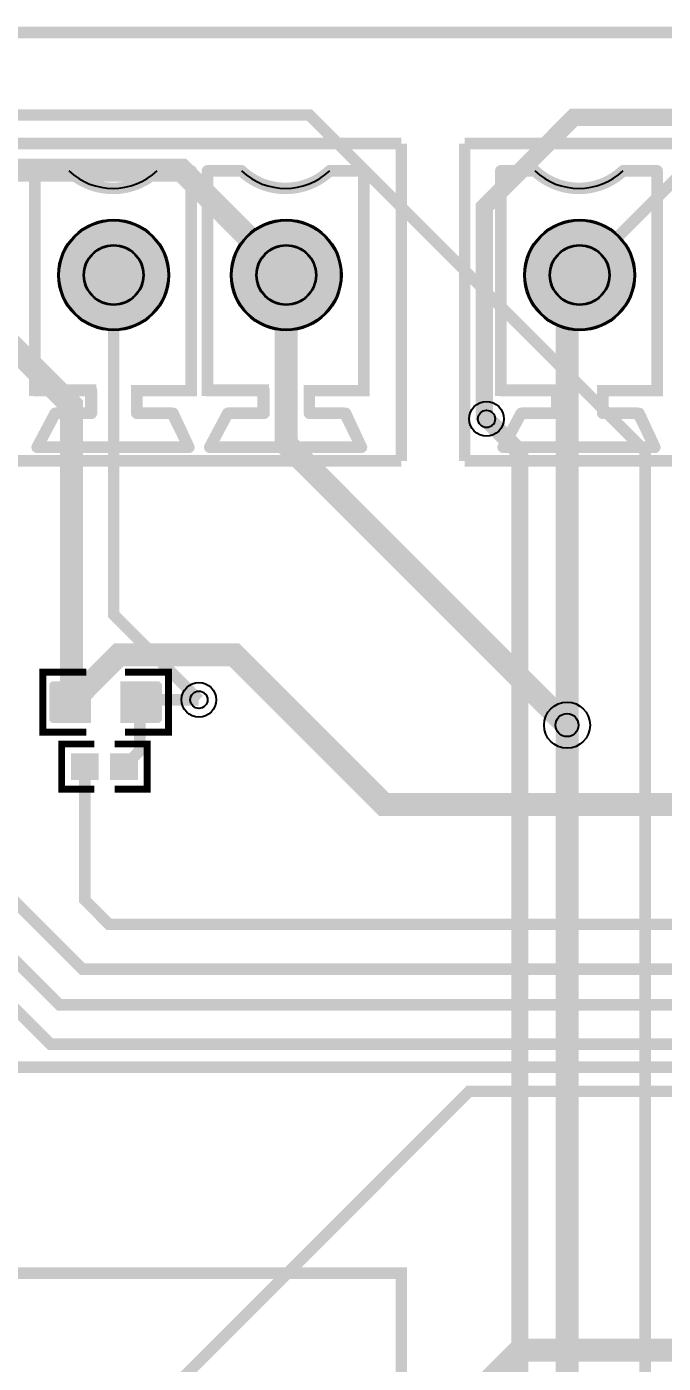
# Model space of a CAD drawing. Header units: millimetres. Extents: x 0 to 155, y 0 to 71.
# Drawn here: x 45.91 to 59.96, y 42 to 71.49 of the extents above; entities that cross this region are included whole.
import ezdxf

# ---------------------------------------------------------------- set-up
doc = ezdxf.new("R2010")
doc.units = ezdxf.units.MM
for name, color, linetype, true_color in [('BoardOutLine', 7, 'Continuous', 0xff00ff), ('BottomLayer', 7, 'Continuous', 0x0000ff), ('BottomSolderMaskLayer', 7, 'Continuous', 0xaa00ff), ('Document', 7, 'Continuous', 0xffffff), ('Hole', 7, 'Continuous', 0x222222), ('Multi-Layer', 7, 'Continuous', 0xc0c0c0), ('TopLayer', 7, 'Continuous', 0xff0000), ('TopPasteMaskLayer', 7, 'Continuous', 0x808080), ('TopSilkLayer', 7, 'Continuous', 0xffcc00), ('TopSolderMaskLayer', 7, 'Continuous', 0x800080)]:
    doc.layers.add(name, color=color, linetype=linetype, true_color=true_color)

msp = doc.modelspace()

# ---------------------------------------------------------------- hatches: boundary and pattern name
at = {"layer": 'BottomSolderMaskLayer'}
for points in [[(46.602, 66.014, 1), (49.053, 66.014, 1)], [(50.412, 66.014, 1), (52.863, 66.014, 1)], [(56.889, 66.014, 1), (59.34, 66.014, 1)]]:
    msp.add_hatch(color=256, dxfattribs=at).paths.add_polyline_path(points)
at = {"layer": 'Document'}
for points in [[(46.025, 62.273), (46.425, 63.023), (46.434, 63.038), (46.445, 63.051), (46.458, 63.063), (46.472, 63.072), (46.487, 63.08), (46.503, 63.086), (46.52, 63.089), (46.537, 63.091), (47.21, 63.091), (47.21, 63.336), (46.087, 63.336), (46.071, 63.338), (46.054, 63.341), (46.039, 63.346), (46.024, 63.353), (46.01, 63.363), (45.998, 63.374), (45.987, 63.386), (45.977, 63.4), (45.97, 63.415), (45.965, 63.431), (45.961, 63.447), (45.96, 63.463), (45.96, 68.313), (45.961, 68.33), (45.965, 68.346), (45.97, 68.362), (45.977, 68.377), (45.987, 68.391), (45.998, 68.403), (46.01, 68.414), (46.024, 68.423), (46.039, 68.431), (46.054, 68.436), (46.071, 68.439), (46.087, 68.44), (46.837, 68.44), (46.854, 68.439), (46.87, 68.436), (46.886, 68.431), (46.901, 68.423), (46.915, 68.414), (46.927, 68.403), (46.938, 68.391), (46.947, 68.377), (46.955, 68.362), (46.96, 68.346), (46.963, 68.33), (46.964, 68.313), (46.963, 68.297), (46.96, 68.281), (46.955, 68.265), (46.947, 68.25), (46.938, 68.236), (46.927, 68.224), (46.915, 68.213), (46.901, 68.203), (46.886, 68.196), (46.87, 68.191), (46.854, 68.187), (46.837, 68.186), (46.214, 68.186), (46.214, 63.59), (47.337, 63.59), (47.354, 63.589), (47.37, 63.586), (47.386, 63.581), (47.401, 63.573), (47.415, 63.564), (47.427, 63.553), (47.438, 63.541), (47.447, 63.527), (47.455, 63.512), (47.46, 63.496), (47.463, 63.48), (47.464, 63.463), (47.464, 62.964), (47.463, 62.947), (47.46, 62.931), (47.455, 62.915), (47.447, 62.9), (47.438, 62.886), (47.427, 62.874), (47.415, 62.863), (47.401, 62.854), (47.386, 62.846), (47.37, 62.841), (47.354, 62.838), (47.337, 62.837), (46.614, 62.837), (46.249, 62.154), (46.24, 62.14), (46.23, 62.127), (46.218, 62.116), (46.204, 62.107), (46.19, 62.099), (46.174, 62.093), (46.158, 62.09), (46.142, 62.088), (46.125, 62.089), (46.109, 62.092), (46.093, 62.096), (46.078, 62.103), (46.064, 62.112), (46.052, 62.122), (46.04, 62.134), (46.031, 62.148), (46.023, 62.162), (46.017, 62.177), (46.013, 62.193), (46.011, 62.21), (46.012, 62.226), (46.014, 62.242), (46.019, 62.258), (46.025, 62.273)], [(46.137, 62.34), (49.288, 62.34), (49.056, 62.837), (48.337, 62.837), (48.321, 62.838), (48.305, 62.841), (48.289, 62.846), (48.274, 62.854), (48.26, 62.863), (48.248, 62.874), (48.237, 62.886), (48.227, 62.9), (48.22, 62.915), (48.215, 62.931), (48.212, 62.947), (48.21, 62.964), (48.21, 63.463), (48.212, 63.48), (48.215, 63.496), (48.22, 63.512), (48.227, 63.527), (48.237, 63.541), (48.248, 63.553), (48.26, 63.564), (48.274, 63.573), (48.289, 63.581), (48.305, 63.586), (48.321, 63.589), (48.337, 63.59), (49.41, 63.59), (49.41, 68.186), (48.787, 68.186), (48.771, 68.187), (48.754, 68.191), (48.739, 68.196), (48.724, 68.203), (48.71, 68.213), (48.698, 68.224), (48.687, 68.236), (48.677, 68.25), (48.67, 68.265), (48.665, 68.281), (48.661, 68.297), (48.66, 68.313), (48.661, 68.33), (48.665, 68.346), (48.67, 68.362), (48.677, 68.377), (48.687, 68.391), (48.698, 68.403), (48.71, 68.414), (48.724, 68.423), (48.739, 68.431), (48.754, 68.436), (48.771, 68.439), (48.787, 68.44), (49.537, 68.44), (49.554, 68.439), (49.57, 68.436), (49.586, 68.431), (49.601, 68.423), (49.615, 68.414), (49.627, 68.403), (49.638, 68.391), (49.647, 68.377), (49.655, 68.362), (49.66, 68.346), (49.663, 68.33), (49.664, 68.313), (49.664, 63.463), (49.663, 63.447), (49.66, 63.431), (49.655, 63.415), (49.647, 63.4), (49.638, 63.386), (49.627, 63.374), (49.615, 63.363), (49.601, 63.353), (49.586, 63.346), (49.57, 63.341), (49.554, 63.338), (49.537, 63.336), (48.464, 63.336), (48.464, 63.091), (49.137, 63.091), (49.155, 63.089), (49.173, 63.085), (49.19, 63.079), (49.205, 63.071), (49.22, 63.06), (49.233, 63.047), (49.244, 63.033), (49.252, 63.017), (49.602, 62.267), (49.609, 62.251), (49.613, 62.235), (49.614, 62.218), (49.614, 62.201), (49.611, 62.184), (49.606, 62.168), (49.599, 62.153), (49.59, 62.138), (49.579, 62.125), (49.566, 62.114), (49.552, 62.104), (49.537, 62.097), (49.521, 62.091), (49.504, 62.088), (49.487, 62.086), (46.137, 62.086), (46.121, 62.088), (46.104, 62.091), (46.089, 62.096), (46.074, 62.104), (46.06, 62.113), (46.048, 62.124), (46.037, 62.136), (46.027, 62.15), (46.02, 62.165), (46.015, 62.181), (46.011, 62.197), (46.01, 62.213), (46.011, 62.23), (46.015, 62.246), (46.02, 62.262), (46.027, 62.277), (46.037, 62.291), (46.048, 62.303), (46.06, 62.314), (46.074, 62.323), (46.089, 62.331), (46.104, 62.336), (46.121, 62.339), (46.137, 62.34)], [(46.925, 68.406), (46.963, 68.371), (47.002, 68.338), (47.043, 68.306), (47.085, 68.276), (47.128, 68.248), (47.172, 68.222), (47.218, 68.197), (47.264, 68.174), (47.311, 68.153), (47.359, 68.134), (47.407, 68.117), (47.457, 68.102), (47.506, 68.089), (47.557, 68.078), (47.607, 68.068), (47.658, 68.061), (47.71, 68.056), (47.761, 68.053), (47.813, 68.052), (47.864, 68.053), (47.916, 68.056), (47.967, 68.062), (48.018, 68.069), (48.069, 68.078), (48.119, 68.089), (48.169, 68.102), (48.218, 68.118), (48.266, 68.135), (48.314, 68.154), (48.361, 68.175), (48.408, 68.198), (48.453, 68.223), (48.497, 68.249), (48.54, 68.277), (48.582, 68.307), (48.623, 68.339), (48.662, 68.372), (48.7, 68.407), (48.712, 68.417), (48.726, 68.426), (48.74, 68.433), (48.755, 68.439), (48.771, 68.442), (48.787, 68.443), (48.803, 68.442), (48.819, 68.44), (48.835, 68.435), (48.849, 68.428), (48.863, 68.42), (48.876, 68.409), (48.887, 68.398), (48.896, 68.385), (48.904, 68.37), (48.91, 68.356), (48.914, 68.34), (48.916, 68.324), (48.916, 68.308), (48.914, 68.292), (48.91, 68.276), (48.904, 68.261), (48.896, 68.247), (48.886, 68.234), (48.875, 68.223), (48.833, 68.184), (48.789, 68.147), (48.744, 68.112), (48.698, 68.078), (48.651, 68.046), (48.602, 68.016), (48.553, 67.987), (48.502, 67.961), (48.45, 67.936), (48.398, 67.914), (48.345, 67.893), (48.291, 67.874), (48.236, 67.858), (48.181, 67.843), (48.125, 67.83), (48.069, 67.82), (48.012, 67.811), (47.956, 67.805), (47.899, 67.801), (47.841, 67.798), (47.784, 67.798), (47.727, 67.8), (47.67, 67.805), (47.613, 67.811), (47.557, 67.819), (47.501, 67.83), (47.445, 67.842), (47.39, 67.857), (47.335, 67.874), (47.281, 67.892), (47.228, 67.913), (47.175, 67.935), (47.124, 67.96), (47.073, 67.986), (47.023, 68.015), (46.975, 68.045), (46.927, 68.077), (46.881, 68.11), (46.836, 68.146), (46.792, 68.182), (46.75, 68.221), (46.739, 68.233), (46.729, 68.247), (46.721, 68.261), (46.716, 68.277), (46.712, 68.293), (46.71, 68.31), (46.711, 68.326), (46.714, 68.343), (46.719, 68.359), (46.726, 68.374), (46.735, 68.388), (46.745, 68.401), (46.757, 68.412), (46.771, 68.421), (46.786, 68.429), (46.801, 68.435), (46.817, 68.439), (46.834, 68.44), (46.851, 68.44), (46.867, 68.437), (46.883, 68.432), (46.898, 68.425), (46.912, 68.416), (46.925, 68.406)], [(49.835, 62.273), (50.235, 63.023), (50.244, 63.038), (50.255, 63.051), (50.268, 63.063), (50.282, 63.072), (50.297, 63.08), (50.313, 63.086), (50.33, 63.089), (50.347, 63.091), (51.02, 63.091), (51.02, 63.336), (49.897, 63.336), (49.881, 63.338), (49.864, 63.341), (49.849, 63.346), (49.834, 63.353), (49.82, 63.363), (49.807, 63.374), (49.797, 63.386), (49.787, 63.4), (49.78, 63.415), (49.775, 63.431), (49.771, 63.447), (49.77, 63.463), (49.77, 68.313), (49.771, 68.33), (49.775, 68.346), (49.78, 68.362), (49.787, 68.377), (49.797, 68.391), (49.807, 68.403), (49.82, 68.414), (49.834, 68.423), (49.849, 68.431), (49.864, 68.436), (49.881, 68.439), (49.897, 68.44), (50.647, 68.44), (50.664, 68.439), (50.68, 68.436), (50.696, 68.431), (50.711, 68.423), (50.725, 68.414), (50.737, 68.403), (50.748, 68.391), (50.757, 68.377), (50.765, 68.362), (50.77, 68.346), (50.773, 68.33), (50.774, 68.313), (50.773, 68.297), (50.77, 68.281), (50.765, 68.265), (50.757, 68.25), (50.748, 68.236), (50.737, 68.224), (50.725, 68.213), (50.711, 68.203), (50.696, 68.196), (50.68, 68.191), (50.664, 68.188), (50.647, 68.186), (50.024, 68.186), (50.024, 63.59), (51.147, 63.59), (51.164, 63.589), (51.18, 63.586), (51.196, 63.581), (51.211, 63.573), (51.225, 63.564), (51.237, 63.553), (51.248, 63.541), (51.257, 63.527), (51.265, 63.512), (51.27, 63.496), (51.273, 63.48), (51.274, 63.463), (51.274, 62.964), (51.273, 62.947), (51.27, 62.931), (51.265, 62.915), (51.257, 62.9), (51.248, 62.886), (51.237, 62.874), (51.225, 62.863), (51.211, 62.854), (51.196, 62.846), (51.18, 62.841), (51.164, 62.838), (51.147, 62.837), (50.424, 62.837), (50.059, 62.154), (50.051, 62.14), (50.04, 62.127), (50.028, 62.115), (50.014, 62.106), (50, 62.098), (49.984, 62.092), (49.968, 62.088), (49.952, 62.087), (49.935, 62.087), (49.919, 62.09), (49.903, 62.095), (49.887, 62.101), (49.873, 62.11), (49.861, 62.121), (49.849, 62.133), (49.839, 62.146), (49.832, 62.161), (49.826, 62.177), (49.822, 62.193), (49.82, 62.209), (49.821, 62.226), (49.824, 62.242), (49.828, 62.258), (49.835, 62.273)], [(49.947, 62.34), (53.098, 62.34), (52.866, 62.837), (52.147, 62.837), (52.131, 62.838), (52.114, 62.841), (52.099, 62.846), (52.084, 62.854), (52.07, 62.863), (52.057, 62.874), (52.047, 62.886), (52.037, 62.9), (52.03, 62.915), (52.025, 62.931), (52.021, 62.947), (52.02, 62.964), (52.02, 63.463), (52.021, 63.48), (52.025, 63.496), (52.03, 63.512), (52.037, 63.527), (52.047, 63.541), (52.057, 63.553), (52.07, 63.564), (52.084, 63.573), (52.099, 63.581), (52.114, 63.586), (52.131, 63.589), (52.147, 63.59), (53.22, 63.59), (53.22, 68.186), (52.597, 68.186), (52.581, 68.188), (52.564, 68.191), (52.549, 68.196), (52.534, 68.203), (52.52, 68.213), (52.507, 68.224), (52.497, 68.236), (52.487, 68.25), (52.48, 68.265), (52.475, 68.281), (52.471, 68.297), (52.47, 68.313), (52.471, 68.33), (52.475, 68.346), (52.48, 68.362), (52.487, 68.377), (52.497, 68.391), (52.507, 68.403), (52.52, 68.414), (52.534, 68.423), (52.549, 68.431), (52.564, 68.436), (52.581, 68.439), (52.597, 68.44), (53.347, 68.44), (53.364, 68.439), (53.38, 68.436), (53.396, 68.431), (53.411, 68.423), (53.425, 68.414), (53.437, 68.403), (53.448, 68.391), (53.457, 68.377), (53.465, 68.362), (53.47, 68.346), (53.473, 68.33), (53.474, 68.313), (53.474, 63.463), (53.473, 63.447), (53.47, 63.431), (53.465, 63.415), (53.457, 63.4), (53.448, 63.386), (53.437, 63.374), (53.425, 63.363), (53.411, 63.353), (53.396, 63.346), (53.38, 63.341), (53.364, 63.338), (53.347, 63.336), (52.274, 63.336), (52.274, 63.091), (52.947, 63.091), (52.965, 63.089), (52.983, 63.085), (53, 63.079), (53.015, 63.071), (53.03, 63.06), (53.043, 63.047), (53.054, 63.033), (53.062, 63.017), (53.412, 62.267), (53.419, 62.251), (53.423, 62.235), (53.424, 62.218), (53.424, 62.201), (53.421, 62.184), (53.416, 62.168), (53.409, 62.153), (53.4, 62.138), (53.389, 62.125), (53.376, 62.114), (53.362, 62.104), (53.347, 62.097), (53.331, 62.091), (53.314, 62.088), (53.297, 62.086), (49.947, 62.086), (49.931, 62.088), (49.914, 62.091), (49.899, 62.096), (49.884, 62.104), (49.87, 62.113), (49.857, 62.124), (49.847, 62.136), (49.837, 62.15), (49.83, 62.165), (49.825, 62.181), (49.821, 62.197), (49.82, 62.213), (49.821, 62.23), (49.825, 62.246), (49.83, 62.262), (49.837, 62.277), (49.847, 62.291), (49.857, 62.303), (49.87, 62.314), (49.884, 62.323), (49.899, 62.331), (49.914, 62.336), (49.931, 62.339), (49.947, 62.34)], [(50.735, 68.406), (50.773, 68.371), (50.812, 68.338), (50.853, 68.306), (50.895, 68.276), (50.938, 68.248), (50.982, 68.222), (51.028, 68.197), (51.074, 68.174), (51.121, 68.153), (51.169, 68.134), (51.217, 68.117), (51.267, 68.102), (51.316, 68.089), (51.367, 68.078), (51.417, 68.069), (51.468, 68.061), (51.52, 68.056), (51.571, 68.053), (51.623, 68.052), (51.674, 68.053), (51.726, 68.056), (51.777, 68.062), (51.828, 68.069), (51.879, 68.078), (51.929, 68.089), (51.979, 68.103), (52.028, 68.118), (52.076, 68.135), (52.124, 68.154), (52.171, 68.175), (52.217, 68.198), (52.263, 68.223), (52.307, 68.249), (52.35, 68.277), (52.392, 68.307), (52.433, 68.339), (52.472, 68.372), (52.51, 68.407), (52.523, 68.418), (52.537, 68.426), (52.552, 68.433), (52.568, 68.438), (52.584, 68.441), (52.601, 68.442), (52.617, 68.44), (52.634, 68.437), (52.649, 68.431), (52.664, 68.423), (52.677, 68.413), (52.69, 68.402), (52.7, 68.389), (52.709, 68.375), (52.716, 68.36), (52.721, 68.344), (52.724, 68.328), (52.724, 68.311), (52.723, 68.295), (52.719, 68.279), (52.714, 68.263), (52.706, 68.248), (52.696, 68.235), (52.685, 68.223), (52.643, 68.184), (52.599, 68.147), (52.554, 68.112), (52.508, 68.078), (52.461, 68.046), (52.412, 68.016), (52.363, 67.988), (52.312, 67.961), (52.26, 67.936), (52.208, 67.914), (52.155, 67.893), (52.101, 67.874), (52.046, 67.858), (51.991, 67.843), (51.935, 67.83), (51.879, 67.82), (51.822, 67.811), (51.765, 67.805), (51.708, 67.801), (51.651, 67.799), (51.594, 67.798), (51.537, 67.801), (51.48, 67.805), (51.423, 67.811), (51.367, 67.819), (51.311, 67.83), (51.255, 67.842), (51.2, 67.857), (51.145, 67.874), (51.091, 67.892), (51.038, 67.913), (50.985, 67.936), (50.933, 67.96), (50.883, 67.987), (50.833, 68.015), (50.785, 68.045), (50.737, 68.077), (50.691, 68.11), (50.646, 68.146), (50.602, 68.183), (50.56, 68.221), (50.549, 68.233), (50.539, 68.247), (50.531, 68.262), (50.526, 68.277), (50.522, 68.293), (50.52, 68.31), (50.521, 68.327), (50.524, 68.343), (50.529, 68.359), (50.536, 68.374), (50.545, 68.388), (50.555, 68.401), (50.567, 68.412), (50.581, 68.422), (50.596, 68.429), (50.611, 68.435), (50.627, 68.439), (50.644, 68.44), (50.661, 68.44), (50.677, 68.437), (50.693, 68.432), (50.708, 68.425), (50.722, 68.416), (50.735, 68.406)], [(56.312, 62.273), (56.712, 63.023), (56.721, 63.038), (56.732, 63.051), (56.745, 63.063), (56.759, 63.072), (56.774, 63.08), (56.79, 63.086), (56.807, 63.089), (56.824, 63.091), (57.497, 63.091), (57.497, 63.337), (56.374, 63.337), (56.358, 63.338), (56.341, 63.341), (56.326, 63.346), (56.311, 63.354), (56.297, 63.363), (56.284, 63.374), (56.274, 63.386), (56.264, 63.4), (56.257, 63.415), (56.252, 63.431), (56.248, 63.447), (56.247, 63.464), (56.247, 68.314), (56.248, 68.33), (56.252, 68.346), (56.257, 68.362), (56.264, 68.377), (56.274, 68.391), (56.284, 68.403), (56.297, 68.414), (56.311, 68.424), (56.326, 68.431), (56.341, 68.436), (56.358, 68.439), (56.374, 68.441), (57.124, 68.441), (57.141, 68.439), (57.157, 68.436), (57.173, 68.431), (57.188, 68.424), (57.202, 68.414), (57.214, 68.403), (57.225, 68.391), (57.234, 68.377), (57.242, 68.362), (57.247, 68.346), (57.25, 68.33), (57.251, 68.314), (57.25, 68.297), (57.247, 68.281), (57.242, 68.265), (57.234, 68.25), (57.225, 68.236), (57.214, 68.224), (57.202, 68.213), (57.188, 68.204), (57.173, 68.196), (57.157, 68.191), (57.141, 68.188), (57.124, 68.187), (56.501, 68.187), (56.501, 63.591), (57.624, 63.591), (57.641, 63.589), (57.657, 63.586), (57.673, 63.581), (57.688, 63.574), (57.702, 63.564), (57.714, 63.553), (57.725, 63.541), (57.734, 63.527), (57.742, 63.512), (57.747, 63.496), (57.75, 63.48), (57.751, 63.464), (57.751, 62.964), (57.75, 62.947), (57.747, 62.931), (57.742, 62.915), (57.734, 62.9), (57.725, 62.886), (57.714, 62.874), (57.702, 62.863), (57.688, 62.854), (57.673, 62.846), (57.657, 62.841), (57.641, 62.838), (57.624, 62.837), (56.9, 62.837), (56.536, 62.154), (56.528, 62.14), (56.517, 62.127), (56.505, 62.115), (56.491, 62.106), (56.477, 62.098), (56.461, 62.092), (56.445, 62.088), (56.429, 62.087), (56.412, 62.087), (56.396, 62.09), (56.38, 62.095), (56.364, 62.101), (56.35, 62.11), (56.338, 62.121), (56.326, 62.133), (56.316, 62.146), (56.309, 62.161), (56.303, 62.177), (56.299, 62.193), (56.297, 62.209), (56.298, 62.226), (56.301, 62.242), (56.305, 62.258), (56.312, 62.273)], [(56.424, 62.341), (59.575, 62.341), (59.343, 62.837), (58.624, 62.837), (58.608, 62.838), (58.591, 62.841), (58.576, 62.846), (58.561, 62.854), (58.547, 62.863), (58.534, 62.874), (58.524, 62.886), (58.514, 62.9), (58.507, 62.915), (58.502, 62.931), (58.498, 62.947), (58.497, 62.964), (58.497, 63.464), (58.498, 63.48), (58.502, 63.496), (58.507, 63.512), (58.514, 63.527), (58.524, 63.541), (58.534, 63.553), (58.547, 63.564), (58.561, 63.574), (58.576, 63.581), (58.591, 63.586), (58.608, 63.589), (58.624, 63.591), (59.697, 63.591), (59.697, 68.187), (59.074, 68.187), (59.058, 68.188), (59.041, 68.191), (59.026, 68.196), (59.011, 68.204), (58.997, 68.213), (58.984, 68.224), (58.973, 68.236), (58.964, 68.25), (58.957, 68.265), (58.952, 68.281), (58.948, 68.297), (58.947, 68.314), (58.948, 68.33), (58.952, 68.346), (58.957, 68.362), (58.964, 68.377), (58.973, 68.391), (58.984, 68.403), (58.997, 68.414), (59.011, 68.424), (59.026, 68.431), (59.041, 68.436), (59.058, 68.439), (59.074, 68.441), (59.824, 68.441), (59.841, 68.439), (59.857, 68.436), (59.873, 68.431), (59.888, 68.424), (59.902, 68.414), (59.914, 68.403), (59.925, 68.391), (59.934, 68.377), (59.942, 68.362), (59.947, 68.346), (59.95, 68.33), (59.951, 68.314), (59.951, 63.464), (59.95, 63.447), (59.947, 63.431), (59.942, 63.415), (59.934, 63.4), (59.925, 63.386), (59.914, 63.374), (59.902, 63.363), (59.888, 63.354), (59.873, 63.346), (59.857, 63.341), (59.841, 63.338), (59.824, 63.337), (58.751, 63.337), (58.751, 63.091), (59.424, 63.091), (59.442, 63.089), (59.46, 63.085), (59.477, 63.079), (59.492, 63.071), (59.507, 63.06), (59.52, 63.047), (59.531, 63.033), (59.539, 63.017), (59.889, 62.267), (59.895, 62.251), (59.899, 62.235), (59.901, 62.218), (59.901, 62.201), (59.898, 62.184), (59.893, 62.168), (59.886, 62.153), (59.877, 62.138), (59.866, 62.125), (59.853, 62.114), (59.839, 62.104), (59.824, 62.097), (59.808, 62.091), (59.791, 62.088), (59.774, 62.087), (56.424, 62.087), (56.408, 62.088), (56.391, 62.091), (56.376, 62.096), (56.361, 62.104), (56.347, 62.113), (56.334, 62.124), (56.324, 62.136), (56.314, 62.15), (56.307, 62.165), (56.302, 62.181), (56.298, 62.197), (56.297, 62.214), (56.298, 62.23), (56.302, 62.246), (56.307, 62.262), (56.314, 62.277), (56.324, 62.291), (56.334, 62.303), (56.347, 62.314), (56.361, 62.324), (56.376, 62.331), (56.391, 62.336), (56.408, 62.339), (56.424, 62.341)], [(57.212, 68.406), (57.25, 68.371), (57.289, 68.338), (57.33, 68.306), (57.372, 68.276), (57.415, 68.248), (57.459, 68.222), (57.505, 68.197), (57.551, 68.174), (57.598, 68.153), (57.646, 68.134), (57.694, 68.117), (57.744, 68.102), (57.793, 68.089), (57.844, 68.078), (57.894, 68.069), (57.945, 68.061), (57.997, 68.056), (58.048, 68.053), (58.1, 68.052), (58.151, 68.053), (58.203, 68.056), (58.254, 68.062), (58.305, 68.069), (58.356, 68.078), (58.406, 68.089), (58.456, 68.103), (58.505, 68.118), (58.553, 68.135), (58.601, 68.154), (58.648, 68.175), (58.694, 68.198), (58.74, 68.223), (58.784, 68.249), (58.827, 68.277), (58.869, 68.307), (58.91, 68.339), (58.949, 68.372), (58.987, 68.407), (59, 68.418), (59.014, 68.426), (59.029, 68.433), (59.045, 68.438), (59.061, 68.441), (59.078, 68.442), (59.094, 68.44), (59.111, 68.437), (59.126, 68.431), (59.141, 68.423), (59.154, 68.414), (59.167, 68.402), (59.177, 68.389), (59.186, 68.375), (59.193, 68.36), (59.198, 68.344), (59.201, 68.328), (59.201, 68.311), (59.2, 68.295), (59.196, 68.279), (59.191, 68.263), (59.183, 68.248), (59.173, 68.235), (59.162, 68.223), (59.12, 68.184), (59.076, 68.147), (59.031, 68.112), (58.985, 68.078), (58.938, 68.046), (58.889, 68.016), (58.84, 67.988), (58.789, 67.961), (58.737, 67.937), (58.685, 67.914), (58.632, 67.893), (58.578, 67.874), (58.523, 67.858), (58.468, 67.843), (58.412, 67.83), (58.356, 67.82), (58.299, 67.811), (58.242, 67.805), (58.185, 67.801), (58.128, 67.799), (58.071, 67.799), (58.014, 67.801), (57.957, 67.805), (57.9, 67.811), (57.844, 67.819), (57.788, 67.83), (57.732, 67.842), (57.677, 67.857), (57.622, 67.874), (57.568, 67.892), (57.515, 67.913), (57.462, 67.936), (57.41, 67.96), (57.36, 67.987), (57.31, 68.015), (57.262, 68.045), (57.214, 68.077), (57.168, 68.11), (57.123, 68.146), (57.079, 68.183), (57.037, 68.221), (57.026, 68.233), (57.016, 68.247), (57.008, 68.262), (57.003, 68.277), (56.999, 68.293), (56.997, 68.31), (56.998, 68.327), (57.001, 68.343), (57.006, 68.359), (57.013, 68.374), (57.022, 68.388), (57.032, 68.401), (57.044, 68.412), (57.058, 68.422), (57.073, 68.429), (57.088, 68.435), (57.104, 68.439), (57.121, 68.44), (57.138, 68.44), (57.154, 68.437), (57.17, 68.432), (57.185, 68.425), (57.199, 68.416), (57.212, 68.406)]]:
    msp.add_hatch(color=256, dxfattribs=at).paths.add_polyline_path(points)
at = {"layer": 'Multi-Layer'}
for points in [[(46.627, 66.014, 1), (49.027, 66.014, 1)], [(50.437, 66.014, 1), (52.837, 66.014, 1)], [(56.914, 66.014, 1), (59.314, 66.014, 1)]]:
    msp.add_hatch(color=256, dxfattribs=at).paths.add_polyline_path(points)
at = {"layer": 'TopLayer'}
for points in [[(47.299, 56.158), (47.299, 57.022), (46.493, 57.022), (46.493, 56.158)], [(47.999, 56.158), (47.999, 57.022), (48.806, 57.022), (48.806, 56.158)], [(47.474, 55.438), (47.474, 54.898), (46.908, 54.898), (46.908, 55.438)], [(47.774, 55.438), (47.774, 54.898), (48.34, 54.898), (48.34, 55.438)]]:
    msp.add_hatch(color=256, dxfattribs=at).paths.add_polyline_path(points)
at = {"layer": 'TopPasteMaskLayer'}
for points in [[(46.454, 56.14), (47.254, 56.14), (47.304, 56.19), (47.304, 56.418), (46.934, 56.418), (46.934, 56.748), (47.304, 56.748), (47.304, 56.99), (47.254, 57.04), (46.454, 57.04), (46.404, 56.99), (46.404, 56.19)], [(48.844, 57.04), (48.044, 57.04), (47.994, 56.99), (47.994, 56.762), (48.364, 56.762), (48.364, 56.432), (47.994, 56.432), (47.994, 56.19), (48.044, 56.14), (48.844, 56.14), (48.894, 56.19), (48.894, 56.99)], [(47.489, 55.398), (47.489, 54.938), (47.449, 54.898), (46.948, 54.898), (46.908, 54.938), (46.908, 55.398), (46.948, 55.438), (47.449, 55.438)], [(47.759, 55.398), (47.759, 54.938), (47.799, 54.898), (48.3, 54.898), (48.34, 54.938), (48.34, 55.398), (48.3, 55.438), (47.799, 55.438)]]:
    msp.add_hatch(color=256, dxfattribs=at).paths.add_polyline_path(points)
at = {"layer": 'TopSolderMaskLayer'}
for points in [[(46.602, 66.014, 1), (49.053, 66.014, 1)], [(50.412, 66.014, 1), (52.863, 66.014, 1)], [(56.889, 66.014, 1), (59.34, 66.014, 1)], [(47.325, 56.133), (47.325, 57.048), (46.468, 57.048), (46.468, 56.133)], [(47.974, 56.133), (47.974, 57.048), (48.831, 57.048), (48.831, 56.133)], [(47.499, 55.463), (47.499, 54.872), (46.883, 54.872), (46.883, 55.463)], [(47.749, 55.463), (47.749, 54.872), (48.365, 54.872), (48.365, 55.463)]]:
    msp.add_hatch(color=256, dxfattribs=at).paths.add_polyline_path(points)

# ---------------------------------------------------------------- linework, layer by layer
at = {"layer": 'BoardOutLine', "const_width": 0.254}
msp.add_lwpolyline([(106.139, 0), (-0.061, 0), (-0.061, 71.365), (106.139, 71.365), (106.139, 0)], close=True, dxfattribs=at)
at = {"layer": 'BottomLayer'}
for points, const_width in [([(59.562, 32.259), (59.562, 62.127), (52.145, 69.544), (37.261, 69.544), (33.73, 66.014)], 0.254), ([(49.708, 56.642), (47.828, 58.522), (47.828, 66.015)], 0.254), ([(44.728, 5.767), (44.728, 5.638), (45.313, 5.638), (46.43, 4.52), (52.018, 4.52), (54.558, 7.06), (57.936, 7.06), (59.486, 8.609), (59.486, 16.458), (56.793, 19.15), (56.793, 62.102), (56.057, 62.841)], 0.381), ([(57.836, 56.083), (57.836, 19.812), (60.224, 17.424)], 0.508)]:
    msp.add_lwpolyline(points, dxfattribs=dict(at, const_width=const_width))
at = {"layer": 'BottomSolderMaskLayer'}
for centre, radius in [((47.827, 66.014), 1.225), ((51.637, 66.014), 1.225), ((58.114, 66.014), 1.225), ((47.827, 66.014), 0.664), ((51.637, 66.014), 0.664), ((58.114, 66.014), 0.664)]:
    msp.add_circle(centre, radius, dxfattribs=at)
at = {"layer": 'Hole'}
for centre, radius in [((56.058, 62.84), 0.191), ((49.708, 56.642), 0.191), ((57.836, 56.083), 0.254)]:
    msp.add_circle(centre, radius, dxfattribs=at)
at = {"layer": 'Multi-Layer'}
for centre, radius in [((47.827, 66.014), 1.2), ((51.637, 66.014), 1.2), ((58.114, 66.014), 1.2), ((47.827, 66.014), 0.65), ((51.637, 66.014), 0.65), ((58.114, 66.014), 0.65), ((56.058, 62.84), 0.381), ((49.708, 56.642), 0.381), ((57.836, 56.083), 0.508)]:
    msp.add_circle(centre, radius, dxfattribs=at)
at = {"layer": 'TopLayer'}
for points, const_width in [([(56.058, 62.84), (56.007, 62.891), (56.007, 67.513), (57.988, 69.495), (92.405, 69.495), (93.777, 68.123), (93.777, 65.964)], 0.381), ([(51.637, 66.014), (49.326, 68.325), (39.852, 68.325), (37.54, 66.014)], 0.508), ([(74.855, 67.766), (74.143, 68.199), (60.273, 68.173), (58.114, 66.014)], 0.254), ([(44.017, 66.014), (46.898, 63.136), (46.898, 56.59)], 0.508), ([(57.836, 56.083), (51.638, 62.281), (51.638, 66.015)], 0.508), ([(58.115, 66.015), (57.836, 65.735), (57.836, 56.083)], 0.508), ([(63.321, 54.33), (53.796, 54.33), (50.494, 57.632), (47.939, 57.632), (46.898, 56.59)], 0.508), ([(48.058, 55.168), (48.404, 55.516), (48.404, 56.59)], 0.254), ([(48.404, 56.59), (48.455, 56.641), (49.707, 56.641)], 0.254), ([(65.531, 51.663), (65.506, 51.688), (47.726, 51.688), (47.192, 52.224), (47.192, 55.168)], 0.254), ([(70.916, 50.649), (70.865, 50.697), (47.141, 50.697), (43.001, 54.838), (27.761, 54.838), (26.694, 53.771), (26.694, 50.189), (26.085, 49.58), (26.085, 46.067)], 0.254), ([(70.103, 49.912), (46.633, 49.912), (42.341, 54.203), (29.819, 54.203), (28.015, 52.399), (28.015, 49.427), (27.355, 48.767), (27.355, 46.067)], 0.254), ([(79.491, 38.866), (79.491, 39.841), (80.542, 40.893), (80.542, 43.916), (75.234, 49.224), (75.056, 49.046), (46.43, 49.046), (41.757, 53.72), (40.029, 53.72), (39.369, 53.06), (39.369, 50.266), (38.709, 49.605), (38.709, 46.067)], 0.254), ([(78.991, 38.866), (78.991, 40.103), (79.958, 41.071), (79.958, 43.179), (74.599, 48.538), (45.671, 48.538), (41.63, 52.577), (41.02, 52.577), (40.639, 52.196), (40.639, 50.012), (39.979, 49.351), (39.979, 46.067)], 0.254), ([(78.493, 38.866), (78.493, 40.494), (79.45, 41.452), (79.45, 42.826), (74.269, 48.005), (55.676, 48.005), (34.086, 26.415), (30.581, 26.415), (14.248, 10.083), (14.248, 5.767)], 0.254), ([(55.626, 41.123), (56.793, 42.29), (61.924, 42.29)], 0.508)]:
    msp.add_lwpolyline(points, dxfattribs=dict(at, const_width=const_width))
at = {"layer": 'TopSilkLayer'}
for points, const_width in [([(41.477, 68.914), (54.177, 68.914)], 0.254), ([(54.177, 68.914), (54.177, 61.914)], 0.254), ([(55.574, 68.914), (55.574, 61.914)], 0.254), ([(55.574, 68.914), (68.274, 68.914)], 0.254), ([(46.087, 68.314), (46.837, 68.314)], 0.254), ([(47.319, 62.966), (47.319, 63.474), (46.087, 63.474), (46.087, 68.314)], 0.254), ([(49.537, 68.314), (49.537, 63.464), (48.335, 63.464), (48.335, 62.966)], 0.254), ([(49.537, 68.314), (48.787, 68.314)], 0.254), ([(49.898, 68.313), (50.648, 68.313)], 0.254), ([(51.129, 62.966), (51.129, 63.474), (49.898, 63.474), (49.898, 68.313)], 0.254), ([(53.348, 68.313), (53.348, 63.464), (52.145, 63.464), (52.145, 62.966)], 0.254), ([(53.347, 68.314), (52.597, 68.314)], 0.254), ([(56.374, 68.314), (57.124, 68.314)], 0.254), ([(57.606, 62.966), (57.606, 63.474), (56.374, 63.474), (56.374, 68.314)], 0.254), ([(59.824, 68.314), (59.824, 63.464), (58.622, 63.464), (58.622, 62.966)], 0.254), ([(59.824, 68.314), (59.074, 68.314)], 0.254), ([(46.537, 62.966), (46.137, 62.214)], 0.254), ([(47.319, 62.966), (46.537, 62.966)], 0.254), ([(48.335, 62.965), (49.118, 62.965)], 0.254), ([(49.118, 62.965), (49.487, 62.214)], 0.254), ([(50.347, 62.966), (49.947, 62.214)], 0.254), ([(51.129, 62.966), (50.347, 62.966)], 0.254), ([(52.146, 62.965), (52.928, 62.965)], 0.254), ([(52.928, 62.965), (53.298, 62.214)], 0.254), ([(56.824, 62.966), (56.424, 62.214)], 0.254), ([(57.606, 62.966), (56.824, 62.966)], 0.254), ([(58.623, 62.965), (59.405, 62.965)], 0.254), ([(59.405, 62.965), (59.774, 62.214)], 0.254), ([(46.137, 62.214), (49.487, 62.214)], 0.254), ([(49.947, 62.214), (53.298, 62.214)], 0.254), ([(56.424, 62.214), (59.774, 62.214)], 0.254), ([(41.477, 61.914), (54.177, 61.914)], 0.254), ([(55.574, 61.914), (68.274, 61.914)], 0.254), ([(47.223, 55.93), (46.264, 55.93), (46.264, 57.251), (47.223, 57.251)], 0.152), ([(48.076, 55.93), (49.035, 55.93), (49.035, 57.251), (48.076, 57.251)], 0.152), ([(47.398, 55.666), (46.68, 55.666), (46.68, 54.669), (47.398, 54.669)], 0.152), ([(47.85, 55.666), (48.568, 55.666), (48.568, 54.669), (47.85, 54.669)], 0.152)]:
    msp.add_lwpolyline(points, dxfattribs=dict(at, const_width=const_width))
at = {"layer": 'TopSilkLayer', "const_width": 0.254}
msp.add_lwpolyline([(41.986, 43.993), (54.178, 43.993), (54.178, 36.703), (41.986, 36.703), (41.986, 43.993)], close=True, dxfattribs=at)
at = {"layer": 'TopSilkLayer'}
for centre, start, end in [((47.812, 69.342), 226.557, 313.5162), ((51.622, 69.342), 226.5627, 313.512), ((58.099, 69.342), 226.5563, 313.5169)]:
    msp.add_arc(centre, 1.417, start, end, dxfattribs=at)
at = {"layer": 'TopSolderMaskLayer'}
for centre, radius in [((47.827, 66.014), 1.225), ((51.637, 66.014), 1.225), ((58.114, 66.014), 1.225), ((47.827, 66.014), 0.664), ((51.637, 66.014), 0.664), ((58.114, 66.014), 0.664)]:
    msp.add_circle(centre, radius, dxfattribs=at)

doc.saveas('drawing.dxf')
